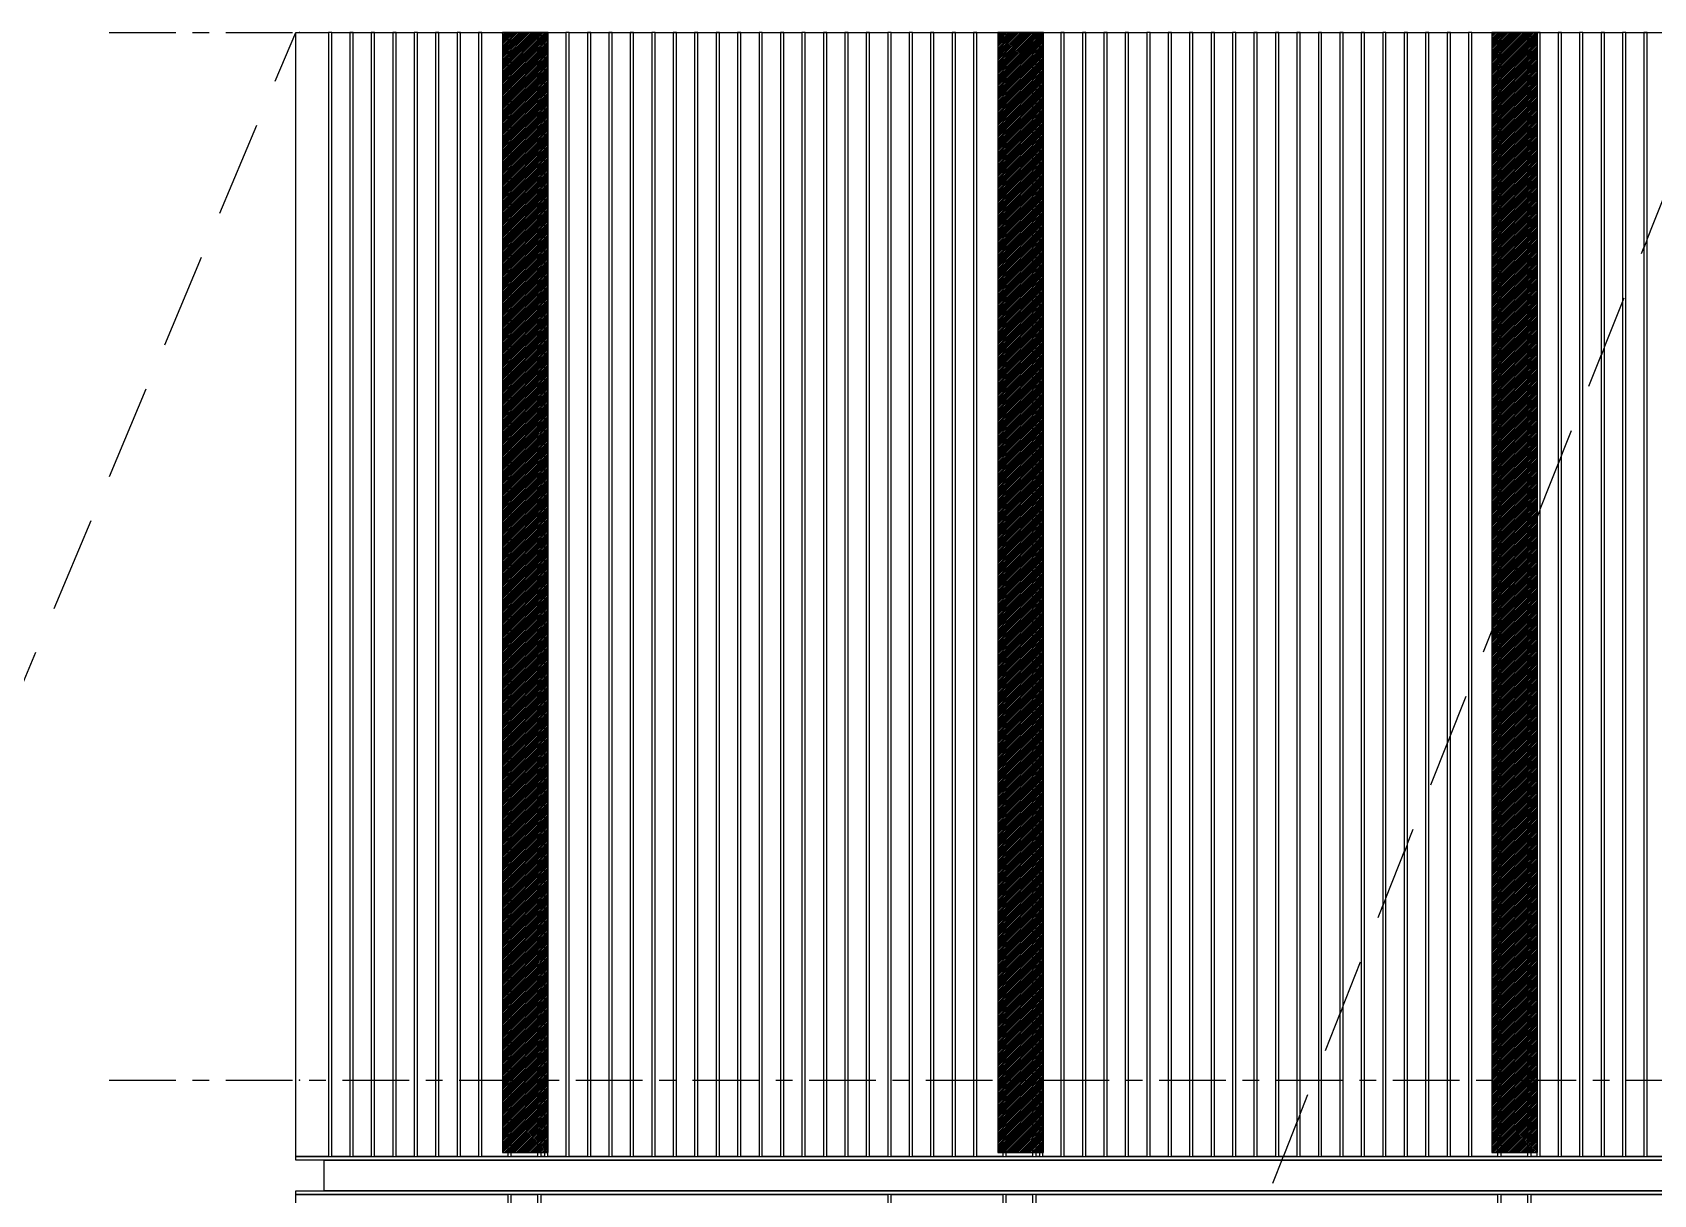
# Model space of a CAD drawing. Header units: millimetres. Extents: x 3774 to 718460, y -768339 to 192544.
# Drawn here: x 385955 to 390210, y -722367 to -719317 of the extents above; entities that cross this region are included whole.
import ezdxf
from ezdxf.xclip import XClip

# ---------------------------------------------------------------- set-up
doc = ezdxf.new("R2010")
doc.units = ezdxf.units.MM
doc.header["$XCLIPFRAME"] = 0
doc.set_wipeout_variables(frame=1)
for name, pattern in [('HIDDEN', [0.375, 0.25, -0.125]), ('TA_GL_000.70000', [1.925, 0.7, -0.175, 0.175, -0.175, 0.7]), ('XKITLINE00', [0]), ('XKITLINE02', [4, 2, -2])]:
    doc.linetypes.add(name, pattern=pattern)
for name, color, linetype in [('000 - 0_SYM_DWG_GRIDLINE_MAIN_COLOR_251', 7, 'Continuous'), ('010 - ASPG_FRAMING_SUB_COLOR_2', 7, 'Continuous'), ('010 - ASPG_FRAMING_SUB_COLOR_3', 7, 'Continuous'), ('010 - ASPG_FRAMING_WIPEOUT_', 7, 'Continuous')]:
    doc.layers.add(name, color=color, linetype=linetype)
doc.layers.add('000_AREA_ASPG_AREA_HATCH_', color=7, linetype='Continuous', plot=False)
doc.layers.add('000_AREA_ASPG_AREA_MAIN_COLOR_1', color=7, linetype='Continuous', plot=False)
doc.layers.add('Bolt', color=7, linetype='Continuous', lineweight=0)
doc.layers.add('Part', color=7, linetype='Continuous', lineweight=0)
doc.styles.add('TA', font='', dxfattribs={"height": 4.5})
doc.styles.get('TA').set_extended_font_data('Cordia New')

# ---------------------------------------------------------------- blocks, each defined once
blk = doc.blocks.new('*U5902')
at = {"layer": '000 - 0_SYM_DWG_GRIDLINE_MAIN_COLOR_251', "color": 7, "linetype": 'ByBlock', "ltscale": 5}
blk.add_line((10, 0), (-759, 0), dxfattribs=at)
at = {"layer": '000 - 0_SYM_DWG_GRIDLINE_MAIN_COLOR_251', "color": 7}
blk.add_point((0, 0), dxfattribs=at)
at = {"color": 7, "style": 'TA', "flags": 1}
blk.add_attdef('LOCATION', (6, -6), '', height=4.5, rotation=270, dxfattribs=at)
blk = doc.blocks.new('W-1-PP19-SE-ENT3_20260407-104913_PP19_ENT3_ELE1_DIMS_1')
at = {"layer": '000 - 0_SYM_DWG_GRIDLINE_MAIN_COLOR_251', "color": 7, "linetype": 'TA_GL_000.70000', "xscale": 50.00000000000003, "yscale": 50.00000000000003, "zscale": 50.00000000000003, "rotation": 180}
for p in [(-27800, 114550), (-27800, 111800)]:
    blk.add_blockref('*U5902', p, dxfattribs=at)
blk = doc.blocks.new('*A7223604')
at = {"layer": 'Part', "color": 7, "linetype": 'XKITLINE00', "lineweight": 0}
for p, q in [((2164.730291, -68.053462), (2164.730291, -65.253462)), ((2166.808752, -68.053462), (2166.808752, -65.373149)), ((2168.608752, -68.053462), (2168.608752, -65.493462)), ((2164.730291, -80.053462), (2164.730291, -68.573462)), ((2166.808752, -80.053462), (2166.808752, -68.573462)), ((2168.608752, -80.053462), (2168.608752, -68.573462)), ((2164.730291, -82.453462), (2164.730291, -80.573462)), ((2166.808752, -82.333775), (2166.808752, -80.573462)), ((2168.608752, -82.213462), (2168.608752, -80.573462)), ((2164.730291, -92.053462), (2164.730291, -87.253462)), ((2166.808752, -92.053462), (2166.808752, -87.373149)), ((2168.608752, -92.053462), (2168.608752, -87.493462)), ((2164.730291, -104.053462), (2164.730291, -92.573462)), ((2166.808752, -104.053462), (2166.808752, -92.573462)), ((2168.608752, -104.053462), (2168.608752, -92.573462)), ((2164.730291, -116.053462), (2164.730291, -104.573462)), ((2166.808752, -116.053462), (2166.808752, -104.573462)), ((2168.608752, -116.053462), (2168.608752, -104.573462)), ((2164.730291, -124.453462), (2164.730291, -116.573462)), ((2166.808752, -124.333775), (2166.808752, -116.573462)), ((2168.608752, -124.213462), (2168.608752, -116.573462))]:
    blk.add_line(p, q, dxfattribs=at)
blk = doc.blocks.new('*A8163698')
at = {"layer": 'Part', "color": 7, "linetype": 'XKITLINE00', "lineweight": 0}
for p, q in [((2151.404537, -82.453462), (2151.623101, -82.293462)), ((2151.623101, -82.293462), (2153.627306, -82.293462)), ((2153.20587, -82.453462), (2153.147306, -82.293462)), ((2153.627306, -82.293462), (2153.84587, -82.453462))]:
    blk.add_line(p, q, dxfattribs=at)
blk = doc.blocks.new('*A8173699')
at = {"layer": 'Part', "color": 7, "linetype": 'XKITLINE00', "lineweight": 0}
for p, q in [((2153.627306, -82.213462), (2151.623101, -82.213462)), ((2151.623101, -82.213462), (2151.623101, -82.293462)), ((2151.623101, -82.293462), (2153.627306, -82.293462)), ((2153.147306, -82.293462), (2153.147306, -82.213462)), ((2153.627306, -82.293462), (2153.627306, -82.213462))]:
    blk.add_line(p, q, dxfattribs=at)
blk = doc.blocks.new('*A8183700')
at = {"layer": 'Part', "color": 7, "linetype": 'XKITLINE00', "lineweight": 0}
for p, q in [((2152.449778, -82.173462), (2152.068726, -82.173462)), ((2152.068726, -82.173462), (2152.068726, -82.213462)), ((2152.449778, -82.133462), (2152.449778, -82.173462)), ((2152.484419, -82.213462), (2152.484419, -82.133462)), ((2152.724419, -82.213462), (2152.724419, -82.133462))]:
    blk.add_line(p, q, dxfattribs=at)
blk = doc.blocks.new('*A8193701')
at = {"layer": 'Part', "color": 7, "linetype": 'XKITLINE00', "lineweight": 0}
for p, q in [((2151.922023, -68.861462), (2151.922023, -68.621462)), ((2151.922023, -68.621462), (2151.963592, -68.621462)), ((2151.963592, -68.861462), (2151.963592, -68.621462)), ((2152.443592, -68.621462), (2152.443592, -69.421462)), ((2152.282023, -69.421462), (2151.922023, -68.861462)), ((2151.922023, -68.861462), (2151.963592, -68.861462)), ((2151.963592, -68.861462), (2152.323592, -69.421462)), ((2152.443592, -69.421462), (2152.282023, -69.421462))]:
    blk.add_line(p, q, dxfattribs=at)
blk = doc.blocks.new('*A8203702')
at = {"layer": 'Part', "color": 7, "linetype": 'XKITLINE00', "lineweight": 0}
for p, q in [((2151.596397, -68.621462), (2151.596397, -68.573462)), ((2152.769218, -68.621462), (2151.596397, -68.621462)), ((2152.289218, -68.621462), (2152.289218, -68.573462)), ((2152.769218, -68.573462), (2152.769218, -68.621462))]:
    blk.add_line(p, q, dxfattribs=at)
blk = doc.blocks.new('*A8213703')
at = {"layer": 'Part', "color": 7, "linetype": 'XKITLINE00', "lineweight": 0}
for p, q in [((2150.641605, -68.861462), (2150.641605, -68.621462)), ((2151.361605, -69.421462), (2150.641605, -68.861462)), ((2151.601605, -69.421462), (2151.361605, -69.421462))]:
    blk.add_line(p, q, dxfattribs=at)
blk = doc.blocks.new('*A8223704')
at = {"layer": 'Part', "color": 7, "linetype": 'XKITLINE00', "lineweight": 0}
for p, q in [((2150.641605, -68.573462), (2150.641605, -68.621462)), ((2150.641605, -68.621462), (2151.596397, -68.621462))]:
    blk.add_line(p, q, dxfattribs=at)
blk = doc.blocks.new('*A8233705')
at = {"layer": 'Part', "color": 7, "linetype": 'XKITLINE00', "lineweight": 0}
for p, q in [((2152.525988, -65.573462), (2152.525988, -65.493462)), ((2152.560629, -65.573462), (2152.560629, -65.533462)), ((2152.560629, -65.533462), (2153.18168, -65.533462)), ((2152.800629, -65.573462), (2152.800629, -65.533462)), ((2152.94168, -65.533462), (2152.94168, -65.493462)), ((2153.18168, -65.533462), (2153.18168, -65.493462))]:
    blk.add_line(p, q, dxfattribs=at)
blk = doc.blocks.new('*A8243706')
at = {"layer": 'Part', "color": 7, "linetype": 'XKITLINE00', "lineweight": 0}
for p, q in [((2151.404537, -65.253462), (2151.623101, -65.413462)), ((2153.147306, -65.413462), (2153.20587, -65.253462)), ((2153.627306, -65.413462), (2153.84587, -65.253462)), ((2151.623101, -65.413462), (2153.627306, -65.413462))]:
    blk.add_line(p, q, dxfattribs=at)
blk = doc.blocks.new('*A8253707')
at = {"layer": 'Part', "color": 7, "linetype": 'XKITLINE00', "lineweight": 0}
for p, q in [((2151.623101, -65.493462), (2151.623101, -65.413462)), ((2151.623101, -65.413462), (2153.627306, -65.413462)), ((2151.623101, -65.493462), (2153.627306, -65.493462)), ((2153.147306, -65.493462), (2153.147306, -65.413462)), ((2153.627306, -65.413462), (2153.627306, -65.493462))]:
    blk.add_line(p, q, dxfattribs=at)
blk = doc.blocks.new('*A8263708')
at = {"layer": 'Part', "color": 7, "linetype": 'XKITLINE00', "lineweight": 0}
for p, q in [((2151.761605, -65.533462), (2151.761605, -65.493462)), ((2151.761605, -65.973462), (2151.761605, -65.533462)), ((2152.241605, -65.533462), (2151.761605, -65.533462)), ((2152.241605, -65.533462), (2152.241605, -65.493462)), ((2152.241605, -65.573462), (2152.241605, -65.533462)), ((2151.761605, -65.973462), (2152.078793, -65.973462))]:
    blk.add_line(p, q, dxfattribs=at)
blk = doc.blocks.new('*A8273709')
at = {"layer": 'Part', "color": 7, "linetype": 'XKITLINE00', "lineweight": 0}
for p, q in [((2151.361605, -65.253462), (2151.521605, -65.413462)), ((2151.521605, -65.413462), (2151.623101, -65.413462))]:
    blk.add_line(p, q, dxfattribs=at)
blk = doc.blocks.new('*A8283710')
at = {"layer": 'Part', "color": 7, "linetype": 'XKITLINE00', "lineweight": 0}
for p, q in [((2151.521605, -65.493462), (2151.521605, -65.413462)), ((2151.521605, -65.413462), (2151.623101, -65.413462)), ((2151.623101, -65.493462), (2151.521605, -65.493462))]:
    blk.add_line(p, q, dxfattribs=at)
blk = doc.blocks.new('*A8293711')
at = {"layer": 'Part', "color": 7, "linetype": 'XKITLINE00', "lineweight": 0}
for p, q in [((2166.645257, -65.253462), (2166.863821, -65.413462)), ((2168.388026, -65.413462), (2168.44659, -65.253462)), ((2168.868026, -65.413462), (2169.08659, -65.253462)), ((2166.863821, -65.413462), (2168.868026, -65.413462))]:
    blk.add_line(p, q, dxfattribs=at)
blk = doc.blocks.new('*A8303712')
at = {"layer": 'Part', "color": 7, "linetype": 'XKITLINE00', "lineweight": 0}
for p, q in [((2166.863821, -65.493462), (2166.863821, -65.413462)), ((2166.863821, -65.413462), (2168.868026, -65.413462)), ((2166.863821, -65.493462), (2168.868026, -65.493462)), ((2168.388026, -65.493462), (2168.388026, -65.413462)), ((2168.868026, -65.413462), (2168.868026, -65.493462))]:
    blk.add_line(p, q, dxfattribs=at)
blk = doc.blocks.new('*A8313713')
at = {"layer": 'Part', "color": 7, "linetype": 'XKITLINE00', "lineweight": 0}
for p, q in [((2167.766708, -65.573462), (2167.766708, -65.493462)), ((2167.801349, -65.573462), (2167.801349, -65.533462)), ((2167.801349, -65.533462), (2168.4224, -65.533462)), ((2168.041349, -65.573462), (2168.041349, -65.533462)), ((2168.1824, -65.533462), (2168.1824, -65.493462)), ((2168.4224, -65.533462), (2168.4224, -65.493462))]:
    blk.add_line(p, q, dxfattribs=at)
blk = doc.blocks.new('*A8323714')
at = {"layer": 'Part', "color": 7, "linetype": 'XKITLINE00', "lineweight": 0}
for p, q in [((2166.837877, -68.621462), (2166.837877, -68.573462)), ((2168.010697, -68.621462), (2166.837877, -68.621462)), ((2167.530697, -68.621462), (2167.530697, -68.573462)), ((2168.010697, -68.573462), (2168.010697, -68.621462))]:
    blk.add_line(p, q, dxfattribs=at)
blk = doc.blocks.new('*A8333715')
at = {"layer": 'Part', "color": 7, "linetype": 'XKITLINE00', "lineweight": 0}
for p, q in [((2167.163502, -68.861462), (2167.163502, -68.621462)), ((2167.163502, -68.621462), (2167.205071, -68.621462)), ((2167.205071, -68.861462), (2167.205071, -68.621462)), ((2167.685071, -68.621462), (2167.685071, -69.421462)), ((2167.523502, -69.421462), (2167.163502, -68.861462)), ((2167.163502, -68.861462), (2167.205071, -68.861462)), ((2167.205071, -68.861462), (2167.565071, -69.421462)), ((2167.685071, -69.421462), (2167.523502, -69.421462))]:
    blk.add_line(p, q, dxfattribs=at)
blk = doc.blocks.new('*A8483730')
at = {"layer": 'Bolt', "color": 7, "linetype": 'XKITLINE02', "lineweight": 0}
blk.add_line((2152.700859, -81.933462), (2152.403501, -81.933462), dxfattribs=at)
blk = doc.blocks.new('*A8493731')
at = {"layer": 'Bolt'}
for points in [[(2151.934, -82.293), (2151.934, -82.213), (2152.207, -82.213), (2152.207, -82.293)], [(2153.043, -82.293), (2153.043, -82.213), (2153.316, -82.213), (2153.316, -82.293)]]:
    blk.add_hatch(color=7, dxfattribs=at).paths.add_polyline_path(points, flags=17)
at = {"layer": 'Bolt', "color": 7, "linetype": 'XKITLINE00', "lineweight": 0}
for p, q in [((2152.071, -82.357), (2152.071, -82.013)), ((2153.179, -82.357), (2153.179, -82.013)), ((2151.934, -82.293), (2151.934, -82.213)), ((2152.207, -82.293), (2152.207, -82.213)), ((2153.043, -82.293), (2153.043, -82.213)), ((2153.316, -82.293), (2153.316, -82.213))]:
    blk.add_line(p, q, dxfattribs=at)
blk = doc.blocks.new('*A8503732')
at = {"layer": 'Bolt'}
for points in [[(2152.527, -68.573), (2152.527, -68.621), (2152.254, -68.621), (2152.254, -68.573)], [(2152.467, -68.525), (2152.467, -68.573), (2152.314, -68.573), (2152.314, -68.525)]]:
    blk.add_hatch(color=7, dxfattribs=at).paths.add_polyline_path(points, flags=17)
at = {"layer": 'Bolt', "color": 7, "linetype": 'XKITLINE02', "lineweight": 0}
for p, q in [((2151.975, -68.685), (2151.975, -68.341)), ((2151.838, -68.621), (2151.838, -68.573)), ((2151.898, -68.573), (2151.898, -68.525)), ((2152.051, -68.573), (2152.051, -68.525)), ((2152.111, -68.621), (2152.111, -68.573))]:
    blk.add_line(p, q, dxfattribs=at)
at = {"layer": 'Bolt', "color": 7, "linetype": 'XKITLINE00', "lineweight": 0}
for p, q in [((2152.391, -68.685), (2152.391, -68.341)), ((2152.254, -68.621), (2152.254, -68.573)), ((2152.314, -68.573), (2152.314, -68.525)), ((2152.467, -68.573), (2152.467, -68.525)), ((2152.527, -68.621), (2152.527, -68.573))]:
    blk.add_line(p, q, dxfattribs=at)
blk = doc.blocks.new('*A8513733')
at = {"layer": 'Bolt'}
for points in [[(2151.298, -68.573), (2151.298, -68.621), (2150.946, -68.621), (2150.946, -68.573)], [(2151.178, -68.525), (2151.178, -68.573), (2151.066, -68.573), (2151.066, -68.525)]]:
    blk.add_hatch(color=7, dxfattribs=at).paths.add_polyline_path(points, flags=17)
at = {"layer": 'Bolt', "color": 7, "linetype": 'XKITLINE00', "lineweight": 0}
for p, q in [((2151.122, -68.685), (2151.122, -68.341)), ((2150.946, -68.621), (2150.946, -68.573)), ((2151.066, -68.573), (2151.066, -68.525)), ((2151.178, -68.573), (2151.178, -68.525)), ((2151.298, -68.621), (2151.298, -68.573))]:
    blk.add_line(p, q, dxfattribs=at)
at = {"layer": 'Bolt', "color": 7, "linetype": 'XKITLINE02', "lineweight": 0}
for p, q in [((2151.122, -68.685), (2151.122, -68.341)), ((2150.946, -68.621), (2150.946, -68.573)), ((2151.066, -68.573), (2151.066, -68.525)), ((2151.178, -68.573), (2151.178, -68.525)), ((2151.298, -68.621), (2151.298, -68.573))]:
    blk.add_line(p, q, dxfattribs=at)
blk = doc.blocks.new('*A8523734')
at = {"layer": 'Bolt'}
for points in [[(2151.934, -65.493), (2151.934, -65.413), (2152.207, -65.413), (2152.207, -65.493)], [(2153.043, -65.493), (2153.043, -65.413), (2153.316, -65.413), (2153.316, -65.493)]]:
    blk.add_hatch(color=7, dxfattribs=at).paths.add_polyline_path(points, flags=17)
at = {"layer": 'Bolt', "color": 7, "linetype": 'XKITLINE00', "lineweight": 0}
for p, q in [((2151.934, -65.413), (2151.934, -65.493)), ((2152.071, -65.35), (2152.071, -65.693)), ((2152.207, -65.413), (2152.207, -65.493)), ((2153.043, -65.413), (2153.043, -65.493)), ((2153.179, -65.35), (2153.179, -65.693)), ((2153.316, -65.413), (2153.316, -65.493))]:
    blk.add_line(p, q, dxfattribs=at)
blk = doc.blocks.new('*A8533735')
at = {"layer": 'Bolt', "color": 7, "linetype": 'XKITLINE02', "lineweight": 0}
blk.add_line((2152.549547, -65.773462), (2152.846906, -65.773462), dxfattribs=at)
blk = doc.blocks.new('*A8543736')
at = {"layer": 'Bolt'}
blk.add_hatch(color=7, dxfattribs=at).paths.add_polyline_path([(2151.826, -65.493), (2151.826, -65.413), (2152.178, -65.413), (2152.178, -65.493)], flags=17)
at = {"layer": 'Bolt', "color": 7, "linetype": 'XKITLINE00', "lineweight": 0}
for p, q in [((2151.826, -65.413), (2151.826, -65.493)), ((2152.002, -65.35), (2152.002, -65.693)), ((2152.178, -65.413), (2152.178, -65.493))]:
    blk.add_line(p, q, dxfattribs=at)
at = {"layer": 'Bolt', "color": 7, "linetype": 'XKITLINE02', "lineweight": 0}
for p, q in [((2151.826, -65.413), (2151.826, -65.493)), ((2152.002, -65.35), (2152.002, -65.693)), ((2152.178, -65.413), (2152.178, -65.493))]:
    blk.add_line(p, q, dxfattribs=at)
blk = doc.blocks.new('*A8553737')
at = {"layer": 'Bolt'}
blk.add_hatch(color=7, dxfattribs=at).paths.add_polyline_path([(2152.123, -65.825), (2152.102, -65.829), (2151.902, -65.829), (2151.88, -65.825), (2151.862, -65.813), (2151.85, -65.795), (2151.846, -65.773), (2151.85, -65.752), (2151.862, -65.734), (2151.88, -65.722), (2151.902, -65.717), (2152.102, -65.717), (2152.123, -65.722), (2152.141, -65.734), (2152.153, -65.752), (2152.158, -65.773), (2152.153, -65.795), (2152.141, -65.813)], flags=17)
at = {"layer": 'Bolt', "color": 7, "linetype": 'XKITLINE00', "lineweight": 0}
for p, q in [((2152.002, -65.661), (2152.002, -65.885)), ((2152.114, -65.773), (2151.89, -65.773))]:
    blk.add_line(p, q, dxfattribs=at)
blk = doc.blocks.new('*A8563738')
at = {"layer": 'Bolt', "color": 7, "linetype": 'XKITLINE02', "lineweight": 0}
blk.add_line((2167.790267, -65.773462), (2168.087626, -65.773462), dxfattribs=at)
blk = doc.blocks.new('*A8573739')
at = {"layer": 'Bolt'}
for points in [[(2167.175, -65.493), (2167.175, -65.413), (2167.448, -65.413), (2167.448, -65.493)], [(2168.284, -65.493), (2168.284, -65.413), (2168.557, -65.413), (2168.557, -65.493)]]:
    blk.add_hatch(color=7, dxfattribs=at).paths.add_polyline_path(points, flags=17)
at = {"layer": 'Bolt', "color": 7, "linetype": 'XKITLINE00', "lineweight": 0}
for p, q in [((2167.175, -65.413), (2167.175, -65.493)), ((2167.312, -65.35), (2167.312, -65.693)), ((2167.448, -65.413), (2167.448, -65.493)), ((2168.284, -65.413), (2168.284, -65.493)), ((2168.42, -65.35), (2168.42, -65.693)), ((2168.557, -65.413), (2168.557, -65.493))]:
    blk.add_line(p, q, dxfattribs=at)
blk = doc.blocks.new('*A8583740')
at = {"layer": 'Bolt'}
for points in [[(2167.769, -68.573), (2167.769, -68.621), (2167.496, -68.621), (2167.496, -68.573)], [(2167.709, -68.525), (2167.709, -68.573), (2167.556, -68.573), (2167.556, -68.525)]]:
    blk.add_hatch(color=7, dxfattribs=at).paths.add_polyline_path(points, flags=17)
at = {"layer": 'Bolt', "color": 7, "linetype": 'XKITLINE02', "lineweight": 0}
for p, q in [((2167.216, -68.685), (2167.216, -68.341)), ((2167.08, -68.621), (2167.08, -68.573)), ((2167.14, -68.573), (2167.14, -68.525)), ((2167.293, -68.573), (2167.293, -68.525)), ((2167.353, -68.621), (2167.353, -68.573))]:
    blk.add_line(p, q, dxfattribs=at)
at = {"layer": 'Bolt', "color": 7, "linetype": 'XKITLINE00', "lineweight": 0}
for p, q in [((2167.632, -68.685), (2167.632, -68.341)), ((2167.496, -68.621), (2167.496, -68.573)), ((2167.556, -68.573), (2167.556, -68.525)), ((2167.709, -68.573), (2167.709, -68.525)), ((2167.769, -68.621), (2167.769, -68.573))]:
    blk.add_line(p, q, dxfattribs=at)
blk = doc.blocks.new('*A8773759')
at = {"layer": 'Part', "color": 7, "linetype": 'XKITLINE00', "lineweight": 0}
for p, q in [((2150.000175, -65.253462), (2150.000175, -60.453462)), ((2150.000175, -60.453462), (2179.569525, -60.453462)), ((2179.569525, -65.253462), (2179.569525, -60.453462)), ((2150.000175, -65.253462), (2179.569525, -65.253462))]:
    blk.add_line(p, q, dxfattribs=at)
blk = doc.blocks.new('*A8783760')
at = {"layer": 'Part', "color": 7, "linetype": 'XKITLINE00', "lineweight": 0}
for p, q in [((2180.065187, -68.053462), (2150.601224, -68.053462)), ((2150.601224, -68.573462), (2150.601224, -68.053462)), ((2179.56513, -68.573462), (2179.56513, -68.053462)), ((2179.597134, -68.525462), (2179.597134, -68.053462)), ((2180.033183, -68.053462), (2180.033183, -68.525462)), ((2180.065187, -68.573462), (2180.065187, -68.053462)), ((2180.065187, -68.573462), (2150.601224, -68.573462)), ((2180.033183, -68.525462), (2179.597134, -68.525462))]:
    blk.add_line(p, q, dxfattribs=at)
blk = doc.blocks.new('*A8793761')
at = {"layer": 'Part', "color": 7, "linetype": 'XKITLINE00', "lineweight": 0}
for p, q in [((2180.065187, -80.053462), (2150.601224, -80.053462)), ((2150.601224, -80.573462), (2150.601224, -80.053462)), ((2179.56513, -80.573462), (2179.56513, -80.053462)), ((2179.597134, -80.525462), (2179.597134, -80.053462)), ((2180.033183, -80.053462), (2180.033183, -80.525462)), ((2180.065187, -80.573462), (2180.065187, -80.053462)), ((2180.065187, -80.573462), (2150.601224, -80.573462)), ((2180.033183, -80.525462), (2179.597134, -80.525462))]:
    blk.add_line(p, q, dxfattribs=at)
blk = doc.blocks.new('*A8803762')
at = {"layer": 'Part', "color": 7, "linetype": 'XKITLINE00', "lineweight": 0}
for p, q in [((2150.000175, -87.253462), (2150.000175, -82.453462)), ((2150.000175, -82.453462), (2179.569525, -82.453462)), ((2179.569525, -87.253462), (2179.569525, -82.453462)), ((2150.000175, -87.253462), (2179.569525, -87.253462))]:
    blk.add_line(p, q, dxfattribs=at)
blk = doc.blocks.new('*A8813763')
at = {"layer": 'Part', "color": 7, "linetype": 'XKITLINE00', "lineweight": 0}
for p, q in [((2151.601605, -65.573462), (2151.761605, -65.573462)), ((2151.601605, -68.053462), (2151.601605, -65.573462)), ((2151.665605, -68.053462), (2151.665605, -65.573462)), ((2151.601605, -80.053462), (2151.601605, -68.621462)), ((2151.665605, -80.053462), (2151.665605, -68.621462)), ((2151.601605, -82.133462), (2151.601605, -80.621462)), ((2151.665605, -82.133462), (2151.665605, -80.621462)), ((2151.601605, -82.133462), (2152.078793, -82.133462))]:
    blk.add_line(p, q, dxfattribs=at)
blk = doc.blocks.new('*A8823764')
at = {"layer": 'Part', "color": 7, "linetype": 'XKITLINE00', "lineweight": 0}
for p, q in [((2152.078793, -65.573462), (2153.171613, -65.573462)), ((2152.078793, -68.053462), (2152.078793, -65.573462)), ((2152.771613, -68.053462), (2152.771613, -65.573462)), ((2152.803613, -68.053462), (2152.803613, -65.573462)), ((2152.813988, -68.053462), (2152.813988, -65.573462)), ((2153.139613, -68.053462), (2153.139613, -65.573462)), ((2153.171613, -68.053462), (2153.171613, -65.573462)), ((2152.771613, -80.053462), (2152.771613, -68.573462)), ((2152.803613, -80.053462), (2152.803613, -68.573462)), ((2152.813988, -80.053462), (2152.813988, -68.573462)), ((2153.139613, -80.053462), (2153.139613, -68.573462)), ((2153.171613, -80.053462), (2153.171613, -68.573462)), ((2152.078793, -80.053462), (2152.078793, -69.105327)), ((2152.771613, -82.133462), (2152.771613, -80.573462)), ((2152.803613, -82.133462), (2152.803613, -80.573462)), ((2152.813988, -82.133462), (2152.813988, -80.573462)), ((2153.139613, -82.133462), (2153.139613, -80.573462)), ((2153.171613, -82.133462), (2153.171613, -80.573462)), ((2152.078793, -82.133462), (2152.078793, -81.105327)), ((2152.078793, -82.133462), (2153.171613, -82.133462))]:
    blk.add_line(p, q, dxfattribs=at)
blk = doc.blocks.new('*A8833765')
at = {"layer": 'Part', "color": 7, "linetype": 'XKITLINE00', "lineweight": 0}
for p, q in [((2167.319513, -65.573462), (2168.412333, -65.573462)), ((2167.319513, -68.053462), (2167.319513, -65.573462)), ((2168.012334, -68.053462), (2168.012334, -65.573462)), ((2168.044334, -68.053462), (2168.044334, -65.573462)), ((2168.054708, -68.053462), (2168.054708, -65.573462)), ((2168.380333, -68.053462), (2168.380333, -65.573462)), ((2168.412333, -68.053462), (2168.412333, -65.573462)), ((2168.012334, -80.053462), (2168.012334, -68.573462)), ((2168.044334, -80.053462), (2168.044334, -68.573462)), ((2168.054708, -80.053462), (2168.054708, -68.573462)), ((2168.380333, -80.053462), (2168.380333, -68.573462)), ((2168.412333, -80.053462), (2168.412333, -68.573462)), ((2167.319513, -80.053462), (2167.319513, -69.104146)), ((2168.012334, -82.133462), (2168.012334, -80.573462)), ((2168.044334, -82.133462), (2168.044334, -80.573462)), ((2168.054708, -82.133462), (2168.054708, -80.573462)), ((2168.380333, -82.133462), (2168.380333, -80.573462)), ((2168.412333, -82.133462), (2168.412333, -80.573462)), ((2167.319513, -82.133462), (2167.319513, -81.104146)), ((2167.319513, -82.133462), (2168.412333, -82.133462))]:
    blk.add_line(p, q, dxfattribs=at)
blk = doc.blocks.new('*A8923774')
at = {"layer": 'Part', "color": 7, "linetype": 'XKITLINE00', "lineweight": 0}
for p, q in [((2166.645257, -82.453462), (2166.863821, -82.293462)), ((2166.863821, -82.293462), (2168.868026, -82.293462)), ((2168.44659, -82.453462), (2168.388026, -82.293462)), ((2168.868026, -82.293462), (2169.08659, -82.453462))]:
    blk.add_line(p, q, dxfattribs=at)
blk = doc.blocks.new('*A8933775')
at = {"layer": 'Part', "color": 7, "linetype": 'XKITLINE00', "lineweight": 0}
for p, q in [((2168.868026, -82.213462), (2166.863821, -82.213462)), ((2166.863821, -82.213462), (2166.863821, -82.293462)), ((2166.863821, -82.293462), (2168.868026, -82.293462)), ((2168.388026, -82.293462), (2168.388026, -82.213462)), ((2168.868026, -82.293462), (2168.868026, -82.213462))]:
    blk.add_line(p, q, dxfattribs=at)
blk = doc.blocks.new('*A8943776')
at = {"layer": 'Part', "color": 7, "linetype": 'XKITLINE00', "lineweight": 0}
for p, q in [((2167.690498, -82.173462), (2167.309447, -82.173462)), ((2167.309447, -82.173462), (2167.309447, -82.213462)), ((2167.690498, -82.133462), (2167.690498, -82.173462)), ((2167.725139, -82.213462), (2167.725139, -82.133462)), ((2167.965139, -82.213462), (2167.965139, -82.133462))]:
    blk.add_line(p, q, dxfattribs=at)
blk = doc.blocks.new('*A8953777')
at = {"layer": 'Part', "color": 7, "linetype": 'XKITLINE00', "lineweight": 0}
for p, q in [((2166.837877, -80.621462), (2166.837877, -80.573462)), ((2168.010697, -80.621462), (2166.837877, -80.621462)), ((2167.530697, -80.621462), (2167.530697, -80.573462)), ((2168.010697, -80.573462), (2168.010697, -80.621462))]:
    blk.add_line(p, q, dxfattribs=at)
blk = doc.blocks.new('*A8963778')
at = {"layer": 'Part', "color": 7, "linetype": 'XKITLINE00', "lineweight": 0}
for p, q in [((2167.163502, -80.861462), (2167.163502, -80.621462)), ((2167.163502, -80.621462), (2167.205071, -80.621462)), ((2167.205071, -80.861462), (2167.205071, -80.621462)), ((2167.685071, -80.621462), (2167.685071, -81.421462)), ((2167.523502, -81.421462), (2167.163502, -80.861462)), ((2167.163502, -80.861462), (2167.205071, -80.861462)), ((2167.205071, -80.861462), (2167.565071, -81.421462)), ((2167.685071, -81.421462), (2167.523502, -81.421462))]:
    blk.add_line(p, q, dxfattribs=at)
blk = doc.blocks.new('*A8973779')
at = {"layer": 'Part', "color": 7, "linetype": 'XKITLINE00', "lineweight": 0}
for p, q in [((2150.641605, -80.573462), (2150.641605, -80.621462)), ((2150.641605, -80.621462), (2151.596397, -80.621462))]:
    blk.add_line(p, q, dxfattribs=at)
blk = doc.blocks.new('*A8983780')
at = {"layer": 'Part', "color": 7, "linetype": 'XKITLINE00', "lineweight": 0}
for p, q in [((2150.641605, -80.861462), (2150.641605, -80.621462)), ((2151.361605, -81.421462), (2150.641605, -80.861462)), ((2151.601605, -81.421462), (2151.361605, -81.421462))]:
    blk.add_line(p, q, dxfattribs=at)
blk = doc.blocks.new('*A8993781')
at = {"layer": 'Part', "color": 7, "linetype": 'XKITLINE00', "lineweight": 0}
for p, q in [((2151.922023, -80.861462), (2151.922023, -80.621462)), ((2151.922023, -80.621462), (2151.963592, -80.621462)), ((2151.963592, -80.861462), (2151.963592, -80.621462)), ((2152.443592, -80.621462), (2152.443592, -81.421462)), ((2152.282023, -81.421462), (2151.922023, -80.861462)), ((2151.922023, -80.861462), (2151.963592, -80.861462)), ((2151.963592, -80.861462), (2152.323592, -81.421462)), ((2152.443592, -81.421462), (2152.282023, -81.421462))]:
    blk.add_line(p, q, dxfattribs=at)
blk = doc.blocks.new('*A9003782')
at = {"layer": 'Part', "color": 7, "linetype": 'XKITLINE00', "lineweight": 0}
for p, q in [((2151.596397, -80.621462), (2151.596397, -80.573462)), ((2152.769218, -80.621462), (2151.596397, -80.621462)), ((2152.289218, -80.621462), (2152.289218, -80.573462)), ((2152.769218, -80.573462), (2152.769218, -80.621462))]:
    blk.add_line(p, q, dxfattribs=at)
blk = doc.blocks.new('*A9013783')
at = {"layer": 'Part', "color": 7, "linetype": 'XKITLINE00', "lineweight": 0}
for p, q in [((2151.361605, -82.453462), (2151.521605, -82.293462)), ((2151.521605, -82.293462), (2151.623101, -82.293462))]:
    blk.add_line(p, q, dxfattribs=at)
blk = doc.blocks.new('*A9023784')
at = {"layer": 'Part', "color": 7, "linetype": 'XKITLINE00', "lineweight": 0}
for p, q in [((2151.623101, -82.213462), (2151.521605, -82.213462)), ((2151.521605, -82.213462), (2151.521605, -82.293462)), ((2151.521605, -82.293462), (2151.623101, -82.293462))]:
    blk.add_line(p, q, dxfattribs=at)
blk = doc.blocks.new('*A9033785')
at = {"layer": 'Part', "color": 7, "linetype": 'XKITLINE00', "lineweight": 0}
for p, q in [((2151.761605, -82.213462), (2151.761605, -82.133462)), ((2152.241605, -82.173462), (2152.241605, -82.133462))]:
    blk.add_line(p, q, dxfattribs=at)
blk = doc.blocks.new('*A9123794')
at = {"layer": 'Bolt', "color": 7, "linetype": 'XKITLINE02', "lineweight": 0}
blk.add_line((2167.941579, -81.933462), (2167.644221, -81.933462), dxfattribs=at)
blk = doc.blocks.new('*A9133795')
at = {"layer": 'Bolt'}
for points in [[(2167.175, -82.293), (2167.175, -82.213), (2167.448, -82.213), (2167.448, -82.293)], [(2168.284, -82.293), (2168.284, -82.213), (2168.557, -82.213), (2168.557, -82.293)]]:
    blk.add_hatch(color=7, dxfattribs=at).paths.add_polyline_path(points, flags=17)
at = {"layer": 'Bolt', "color": 7, "linetype": 'XKITLINE00', "lineweight": 0}
for p, q in [((2167.312, -82.357), (2167.312, -82.013)), ((2168.42, -82.357), (2168.42, -82.013)), ((2167.175, -82.293), (2167.175, -82.213)), ((2167.448, -82.293), (2167.448, -82.213)), ((2168.284, -82.293), (2168.284, -82.213)), ((2168.557, -82.293), (2168.557, -82.213))]:
    blk.add_line(p, q, dxfattribs=at)
blk = doc.blocks.new('*A9143796')
at = {"layer": 'Bolt'}
for points in [[(2167.769, -80.573), (2167.769, -80.621), (2167.496, -80.621), (2167.496, -80.573)], [(2167.709, -80.525), (2167.709, -80.573), (2167.556, -80.573), (2167.556, -80.525)]]:
    blk.add_hatch(color=7, dxfattribs=at).paths.add_polyline_path(points, flags=17)
at = {"layer": 'Bolt', "color": 7, "linetype": 'XKITLINE02', "lineweight": 0}
for p, q in [((2167.08, -80.621), (2167.08, -80.573)), ((2167.14, -80.573), (2167.14, -80.525)), ((2167.216, -80.685), (2167.216, -80.341)), ((2167.293, -80.573), (2167.293, -80.525)), ((2167.353, -80.621), (2167.353, -80.573))]:
    blk.add_line(p, q, dxfattribs=at)
at = {"layer": 'Bolt', "color": 7, "linetype": 'XKITLINE00', "lineweight": 0}
for p, q in [((2167.496, -80.621), (2167.496, -80.573)), ((2167.556, -80.573), (2167.556, -80.525)), ((2167.632, -80.685), (2167.632, -80.341)), ((2167.709, -80.573), (2167.709, -80.525)), ((2167.769, -80.621), (2167.769, -80.573))]:
    blk.add_line(p, q, dxfattribs=at)
blk = doc.blocks.new('*A9153797')
at = {"layer": 'Bolt'}
for points in [[(2151.298, -80.573), (2151.298, -80.621), (2150.946, -80.621), (2150.946, -80.573)], [(2151.178, -80.525), (2151.178, -80.573), (2151.066, -80.573), (2151.066, -80.525)]]:
    blk.add_hatch(color=7, dxfattribs=at).paths.add_polyline_path(points, flags=17)
at = {"layer": 'Bolt', "color": 7, "linetype": 'XKITLINE00', "lineweight": 0}
for p, q in [((2150.946, -80.621), (2150.946, -80.573)), ((2151.066, -80.573), (2151.066, -80.525)), ((2151.122, -80.685), (2151.122, -80.341)), ((2151.178, -80.573), (2151.178, -80.525)), ((2151.298, -80.621), (2151.298, -80.573))]:
    blk.add_line(p, q, dxfattribs=at)
at = {"layer": 'Bolt', "color": 7, "linetype": 'XKITLINE02', "lineweight": 0}
for p, q in [((2150.946, -80.621), (2150.946, -80.573)), ((2151.066, -80.573), (2151.066, -80.525)), ((2151.122, -80.685), (2151.122, -80.341)), ((2151.178, -80.573), (2151.178, -80.525)), ((2151.298, -80.621), (2151.298, -80.573))]:
    blk.add_line(p, q, dxfattribs=at)
blk = doc.blocks.new('*A9163798')
at = {"layer": 'Bolt'}
for points in [[(2152.527, -80.573), (2152.527, -80.621), (2152.254, -80.621), (2152.254, -80.573)], [(2152.467, -80.525), (2152.467, -80.573), (2152.314, -80.573), (2152.314, -80.525)]]:
    blk.add_hatch(color=7, dxfattribs=at).paths.add_polyline_path(points, flags=17)
at = {"layer": 'Bolt', "color": 7, "linetype": 'XKITLINE02', "lineweight": 0}
for p, q in [((2151.838, -80.621), (2151.838, -80.573)), ((2151.898, -80.573), (2151.898, -80.525)), ((2151.975, -80.685), (2151.975, -80.341)), ((2152.051, -80.573), (2152.051, -80.525)), ((2152.111, -80.621), (2152.111, -80.573))]:
    blk.add_line(p, q, dxfattribs=at)
at = {"layer": 'Bolt', "color": 7, "linetype": 'XKITLINE00', "lineweight": 0}
for p, q in [((2152.254, -80.621), (2152.254, -80.573)), ((2152.314, -80.573), (2152.314, -80.525)), ((2152.391, -80.685), (2152.391, -80.341)), ((2152.467, -80.573), (2152.467, -80.525)), ((2152.527, -80.621), (2152.527, -80.573))]:
    blk.add_line(p, q, dxfattribs=at)
blk = doc.blocks.new('*A9173799')
at = {"layer": 'Bolt'}
blk.add_hatch(color=7, dxfattribs=at).paths.add_polyline_path([(2151.947, -81.923), (2151.95, -81.912), (2151.955, -81.902), (2151.962, -81.894), (2151.97, -81.887), (2151.98, -81.882), (2151.991, -81.879), (2152.002, -81.877), (2152.013, -81.879), (2152.023, -81.882), (2152.033, -81.887), (2152.041, -81.894), (2152.048, -81.902), (2152.053, -81.912), (2152.057, -81.923), (2152.058, -81.933), (2152.057, -81.944), (2152.053, -81.955), (2152.048, -81.965), (2152.041, -81.973), (2152.033, -81.98), (2152.023, -81.985), (2152.013, -81.988), (2152.002, -81.989), (2151.991, -81.988), (2151.98, -81.985), (2151.97, -81.98), (2151.962, -81.973), (2151.955, -81.965), (2151.95, -81.955), (2151.947, -81.944), (2151.946, -81.933)], flags=17)
at = {"layer": 'Bolt', "color": 7, "linetype": 'XKITLINE00', "lineweight": 0}
for p, q in [((2152.114, -81.933), (2151.89, -81.933)), ((2152.002, -82.045), (2152.002, -81.821))]:
    blk.add_line(p, q, dxfattribs=at)
blk = doc.blocks.new('*A9183800')
at = {"layer": 'Bolt'}
blk.add_hatch(color=7, dxfattribs=at).paths.add_polyline_path([(2151.826, -82.293), (2151.826, -82.213), (2152.178, -82.213), (2152.178, -82.293)], flags=17)
at = {"layer": 'Bolt', "color": 7, "linetype": 'XKITLINE00', "lineweight": 0}
for p, q in [((2152.002, -82.357), (2152.002, -82.013)), ((2151.826, -82.293), (2151.826, -82.213)), ((2152.178, -82.293), (2152.178, -82.213))]:
    blk.add_line(p, q, dxfattribs=at)
at = {"layer": 'Bolt', "color": 7, "linetype": 'XKITLINE02', "lineweight": 0}
for p, q in [((2152.002, -82.357), (2152.002, -82.013)), ((2151.826, -82.293), (2151.826, -82.213)), ((2152.178, -82.293), (2152.178, -82.213))]:
    blk.add_line(p, q, dxfattribs=at)
blk = doc.blocks.new('W-1-PP19-SE-ENT3_20260407-111149_PP19_ENT3_SE_ELE3')
at = {"color": 7, "lineweight": 0, "xscale": 125, "yscale": 125, "zscale": 125}
for name in ['*A8773759', '*A8273709', '*A8243706', '*A8543736', '*A8523734', '*A7223604', '*A8293711', '*A8573739', '*A8283710', '*A8813763', '*A8253707', '*A8263708', '*A8553737', '*A8823764', '*A8233705', '*A8303712', '*A8833765', '*A8313713', '*A8533735', '*A8563738', '*A8783760', '*A8513733', '*A8503732', '*A8583740', '*A8223704', '*A8213703', '*A8203702', '*A8193701', '*A8323714', '*A8333715', '*A8793761', '*A9153797', '*A9163798', '*A9143796', '*A8973779', '*A8983780', '*A9003782', '*A8993781', '*A8953777', '*A8963778', '*A9183800', '*A9173799', '*A8493731', '*A8483730', '*A9133795', '*A9123794', '*A9013783', '*A8163698', '*A9023784', '*A8173699', '*A9033785', '*A8183700', '*A8923774', '*A8933775', '*A8943776', '*A8803762']:
    blk.add_blockref(name, (-296446.190625, 122106.68275), dxfattribs=at)
blk = doc.blocks.new('*U6997')
at = {"color": 7}
blk.add_wipeout([(0, 0), (3761.7, 0), (3761.7, 2950), (0, 2950)], dxfattribs=at)
blk.add_lwpolyline([(0, 0), (3761.7, 0), (3761.7, 2950), (0, 2950)], close=True, dxfattribs=at)
blk = doc.blocks.new('*U6996')
at = {"color": 7}
blk.add_wipeout([(0, 0), (3761.7, 0), (3761.7, 2900), (0, 2900)], dxfattribs=at)
blk.add_lwpolyline([(0, 0), (3761.7, 0), (3761.7, 2900), (0, 2900)], close=True, dxfattribs=at)
blk = doc.blocks.new('*U5931')
at = {"color": 7}
blk.add_wipeout([(0, 0), (9.2, 0), (9.2, 8350), (0, 8350)], dxfattribs=at)
blk.add_lwpolyline([(0, 0), (9.2, 0), (9.2, 8350), (0, 8350)], close=True, dxfattribs=at)
blk = doc.blocks.new('*U5947')
at = {"color": 7}
blk.add_wipeout([(0, 0), (8.7, 0), (8.7, 2900), (0, 2900)], dxfattribs=at)
blk.add_lwpolyline([(0, 0), (8.7, 0), (8.7, 2900), (0, 2900)], close=True, dxfattribs=at)
blk = doc.blocks.new('*U5950')
at = {"color": 7}
blk.add_wipeout([(0, 0), (8.7, 0), (8.7, 2950), (0, 2950)], dxfattribs=at)
blk.add_lwpolyline([(0, 0), (8.7, 0), (8.7, 2950), (0, 2950)], close=True, dxfattribs=at)
blk = doc.blocks.new('*U5949')
at = {"color": 7}
blk.add_wipeout([(0, 0), (8.7, 0), (8.7, 2950), (0, 2950)], dxfattribs=at)
blk.add_lwpolyline([(0, 0), (8.7, 0), (8.7, 2950), (0, 2950)], close=True, dxfattribs=at)
blk = doc.blocks.new('*U5945')
at = {"color": 7}
blk.add_wipeout([(0, -40), (3704.6, -40), (3704.6, 40), (0, 40)], dxfattribs=at).dxf.layer = '010 - ASPG_FRAMING_WIPEOUT_'
at = {"layer": '010 - ASPG_FRAMING_SUB_COLOR_3', "color": 7}
blk.add_lwpolyline([(0, -40), (3704.6, -40), (3704.6, 40), (0, 40)], close=True, dxfattribs=at)
at = {"color": 7}
for points in [[(-40, 40), (3779.6, 40), (3779.6, 50), (-40, 50)], [(-40, -50), (3779.6, -50), (3779.6, -40), (-40, -40)]]:
    blk.add_wipeout(points, dxfattribs=at).dxf.layer = '010 - ASPG_FRAMING_WIPEOUT_'
at = {"layer": '010 - ASPG_FRAMING_SUB_COLOR_2', "color": 7}
for points in [[(-40, 40), (3779.6, 40), (3779.6, 50), (-40, 50)], [(-40, -50), (3779.6, -50), (3779.6, -40), (-40, -40)]]:
    blk.add_lwpolyline(points, close=True, dxfattribs=at)
blk = doc.blocks.new('*U8194')
at = {"layer": '000_AREA_ASPG_AREA_HATCH_', "transparency": 33554539}
h = blk.add_hatch(dxfattribs=at)
h.set_pattern_fill('ANSI31')
h.set_pattern_definition([(45, (-24.4354, 2914.1105), (-2.245064, 2.245064), [])])
h.paths.add_polyline_path([(-60, 0), (60, 0), (60, 2940), (-60, 2940)])
at = {"layer": '000_AREA_ASPG_AREA_MAIN_COLOR_1', "color": 7}
blk.add_lwpolyline([(-60, 0), (60, 0), (60, 2940), (-60, 2940)], close=True, dxfattribs=at)

msp = doc.modelspace()

# ---------------------------------------------------------------- block references
at = {"color": 7}
ref = msp.add_blockref('W-1-PP19-SE-ENT3_20260407-111149_PP19_ENT3_SE_ELE3', (414456.105, -833866.64), dxfattribs=at)
XClip(ref).set_block_clipping_path([(-32830.0732933623, 98192.9450294074), (1428.5091477262, 121044.4843190958)])

# ---------------------------------------------------------------- next in the draw order: block references
at = {"color": 7, "xscale": -1}
for name, p in [('*U6997', (390407.768, -722266.64)), ('*U6996', (390407.768, -725266.64))]:
    msp.add_blockref(name, p, dxfattribs=at)

# ---------------------------------------------------------------- next in the draw order: block references
at = {"color": 7}
for name, p in [('*U5950', (386731.771, -722266.64)), ('*U5950', (386788.06, -722266.64)), ('*U5950', (386844.35, -722266.64)), ('*U5950', (386900.639, -722266.64)), ('*U5950', (386956.929, -722266.64)), ('*U5950', (387013.218, -722266.64)), ('*U5950', (387069.508, -722266.64)), ('*U5950', (387125.797, -722266.64)), ('*U5931', (387202.381, -727666.64)), ('*U5931', (387280.735, -727666.64)), ('*U5950', (387355.285, -722266.64)), ('*U5950', (387411.575, -722266.64)), ('*U5950', (387467.864, -722266.64)), ('*U5950', (387524.154, -722266.64)), ('*U5950', (387580.443, -722266.64)), ('*U5950', (387636.733, -722266.64)), ('*U5950', (387693.022, -722266.64)), ('*U5950', (387749.312, -722266.64)), ('*U5950', (387805.601, -722266.64)), ('*U5949', (387861.891, -722266.64)), ('*U5950', (387918.18, -722266.64)), ('*U5950', (387974.47, -722266.64)), ('*U5950', (388030.759, -722266.64)), ('*U5950', (388087.049, -722266.64)), ('*U5950', (388143.339, -722266.64)), ('*U5950', (388199.628, -722266.64)), ('*U5950', (388255.918, -722266.64)), ('*U5950', (388312.207, -722266.64)), ('*U5950', (388368.497, -722266.64)), ('*U5950', (388424.786, -722266.64)), ('*U5931', (388501.37, -727666.64)), ('*U5931', (388579.709, -727666.64)), ('*U5950', (388654.274, -722266.64)), ('*U5950', (388710.564, -722266.64)), ('*U5950', (388766.853, -722266.64)), ('*U5950', (388823.143, -722266.64)), ('*U5950', (388879.432, -722266.64)), ('*U5950', (388935.722, -722266.64)), ('*U5950', (388992.011, -722266.64)), ('*U5950', (389048.301, -722266.64)), ('*U5950', (389104.59, -722266.64)), ('*U5950', (389160.88, -722266.64)), ('*U5950', (389217.169, -722266.64)), ('*U5950', (389273.459, -722266.64)), ('*U5950', (389329.748, -722266.64)), ('*U5950', (389386.038, -722266.64)), ('*U5950', (389442.327, -722266.64)), ('*U5950', (389498.617, -722266.64)), ('*U5950', (389554.906, -722266.64)), ('*U5950', (389611.196, -722266.64)), ('*U5950', (389667.486, -722266.64)), ('*U5950', (389723.775, -722266.64)), ('*U5931', (389800.359, -727666.64)), ('*U5931', (389878.798, -727666.64)), ('*U5950', (389959.126, -722266.64)), ('*U5950', (390015.416, -722266.64)), ('*U5950', (390071.705, -722266.64)), ('*U5950', (390127.995, -722266.64)), ('*U5950', (390184.284, -722266.64)), ('*U5947', (388199.628, -725266.64))]:
    msp.add_blockref(name, p, dxfattribs=at)

# ---------------------------------------------------------------- next in the draw order: block references
for p in [(387298.996, -722266.64), (388199.628, -722266.64), (388597.985, -722266.64), (389902.837, -722266.64)]:
    msp.add_blockref('*U5950', p, dxfattribs=at)

# ---------------------------------------------------------------- next in the draw order: block references
at = {"color": 7, "xscale": -1}
msp.add_blockref('*U5945', (390425.697, -722316.64), dxfattribs=at)

# ---------------------------------------------------------------- next in the draw order: linework, layer by layer
at = {"layer": 'Defpoints', "color": 7, "linetype": 'HIDDEN', "ltscale": 1000}
for p, q in [((378180.541, -739502.489), (386646.105, -719316.64)), ((390407.768, -719316.64), (382400.541, -739502.489))]:
    msp.add_line(p, q, dxfattribs=at)

# ---------------------------------------------------------------- next in the draw order: block references
at = {"color": 7}
for name, p in [('W-1-PP19-SE-ENT3_20260407-104913_PP19_ENT3_ELE1_DIMS_1', (414456.105, -833866.64)), ('*U8194', (387248.357, -722256.64)), ('*U8194', (388548.876, -722256.64)), ('*U8194', (389844.872, -722256.64))]:
    msp.add_blockref(name, p, dxfattribs=at)

doc.saveas('drawing.dxf')
